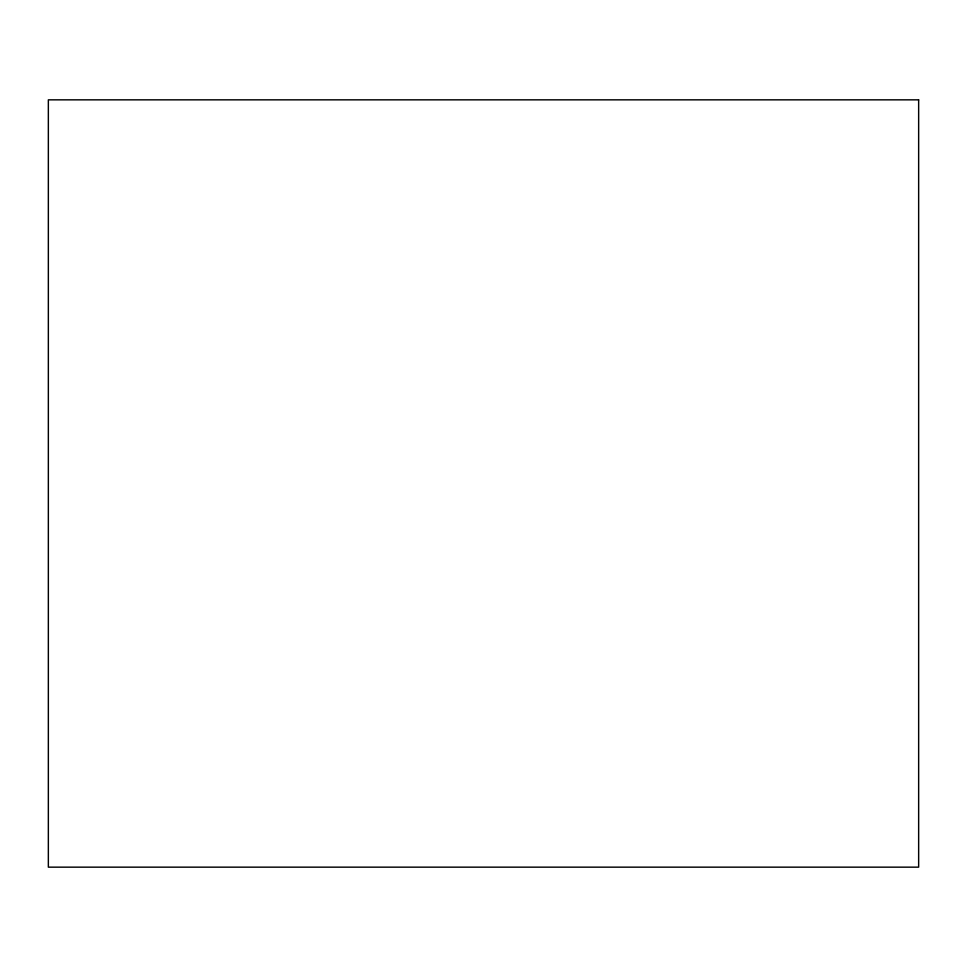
<?xml version="1.0" encoding="UTF-8"?>
<svg xmlns="http://www.w3.org/2000/svg" width="967" height="967" viewBox="0 0 967 967"><rect width="100%" height="100%" fill="white"/><g stroke="black" fill="none" stroke-linecap="round" stroke-linejoin="round"><path stroke-width="1.45" d="M918.65 99.843L48.35 99.843L48.35 867.157L918.65 867.157L918.65 99.843"/></g></svg>
